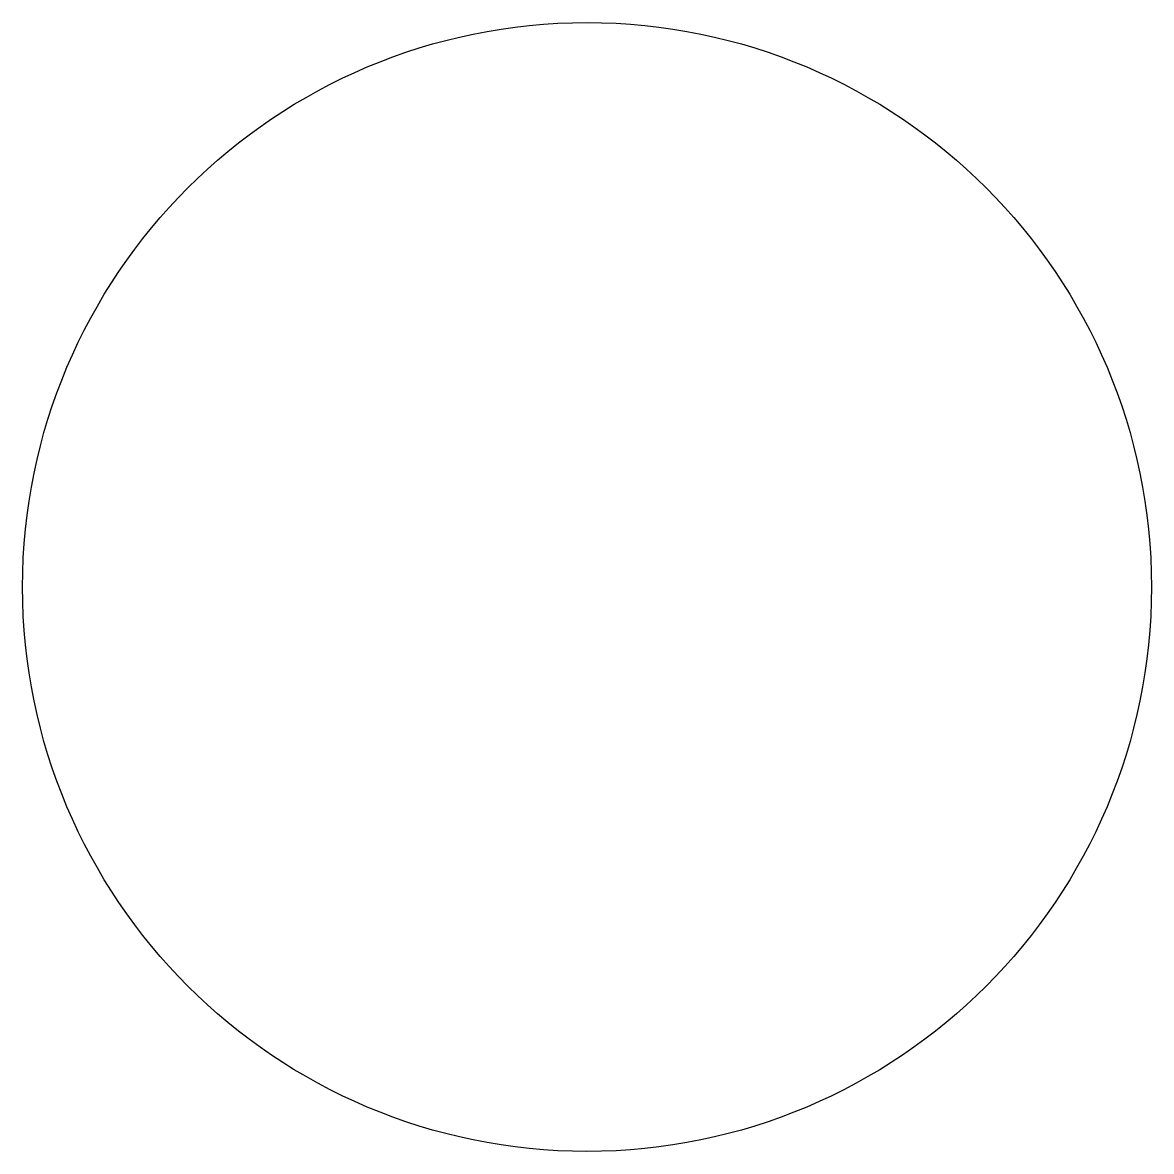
# Model space of a CAD drawing. Units: millimetres at full size, sheet at 1:100. Extents: x -9306 to -3306, y -9490 to -3490.
import ezdxf

# ---------------------------------------------------------------- set-up
doc = ezdxf.new("R2010")
doc.units = ezdxf.units.MM
doc.header["$LTSCALE"] = 100
doc.layers.add('0-0', color=7, linetype='Continuous')

msp = doc.modelspace()

# ---------------------------------------------------------------- linework, layer by layer
at = {"layer": '0-0'}
msp.add_circle((-6306.1, -6489.8), 3000, dxfattribs=at)

doc.saveas('drawing.dxf')
